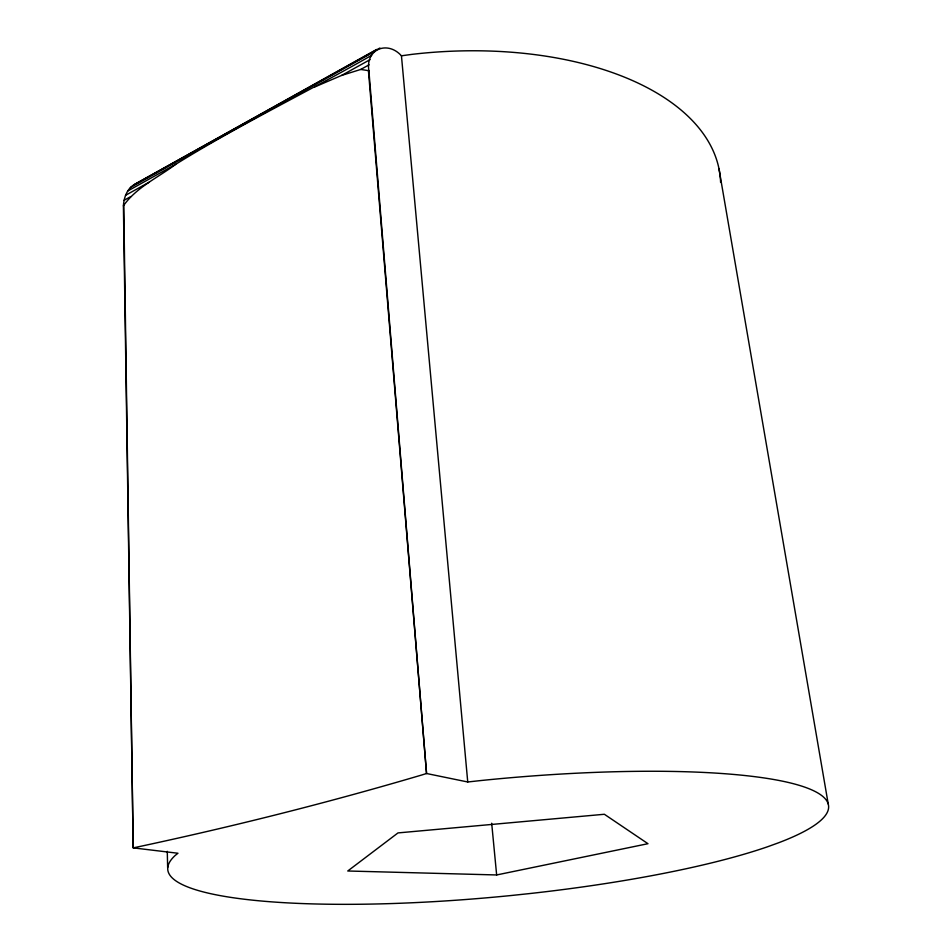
<?xml version="1.0" encoding="UTF-8"?>
<svg xmlns="http://www.w3.org/2000/svg" width="952" height="952" viewBox="0 0 952 952"><rect width="100%" height="100%" fill="white"/><g stroke="black" fill="none" stroke-linecap="round" stroke-linejoin="round"><path stroke-width="1.43" d="M376.611 49.468L133.708 184.89C126.723 189.388 123.891 197.897 123.403 205.834L133.209 847.863L177.953 853.254L175.192 855.455A332.01 58.703 -5.5 0 0 511.807 895.451L528.979 893.642A332.01 58.703 -5.5 0 0 767.943 846.637L778.415 842.841A332.01 58.703 -5.5 0 0 782.818 781.235A332.01 58.703 -5.5 0 0 480.498 780.581L467.741 781.985L426.555 773.512L368.888 70.698C365.354 49.183 387.381 40.198 401.447 55.799L412.085 54.347A284.862 152.415 -5.6 0 1 720.604 182.403M123.403 205.834C136.255 187.377 158.127 177.548 175.715 164.303C239.25 124.831 306.722 92.427 371.601 55.347M379.919 48.017L133.708 184.89M130.388 187.556L373.815 51.92M127.639 191.055L175.715 164.303M125.521 195.315L148.964 182.32M314.779 86.941L341.649 75.41L370.019 59.667M124.105 200.277L130.9 196.529M341.649 75.41L360.737 69.448L369.102 64.819M360.737 69.448L368.888 70.698M496.647 874.959L647.967 843.698L604.365 814.269L397.995 832.917L347.754 870.997L496.647 874.959L491.684 823.23M718.938 168.623L828.24 804.047M401.447 55.799L467.741 781.985M368.46 70.924L426.555 773.512L421.784 774.987C328.178 802.643 233.466 826.455 138.028 846.875L133.209 847.863L123.748 205.644M167.278 851.314L167.647 867.653"/></g></svg>
